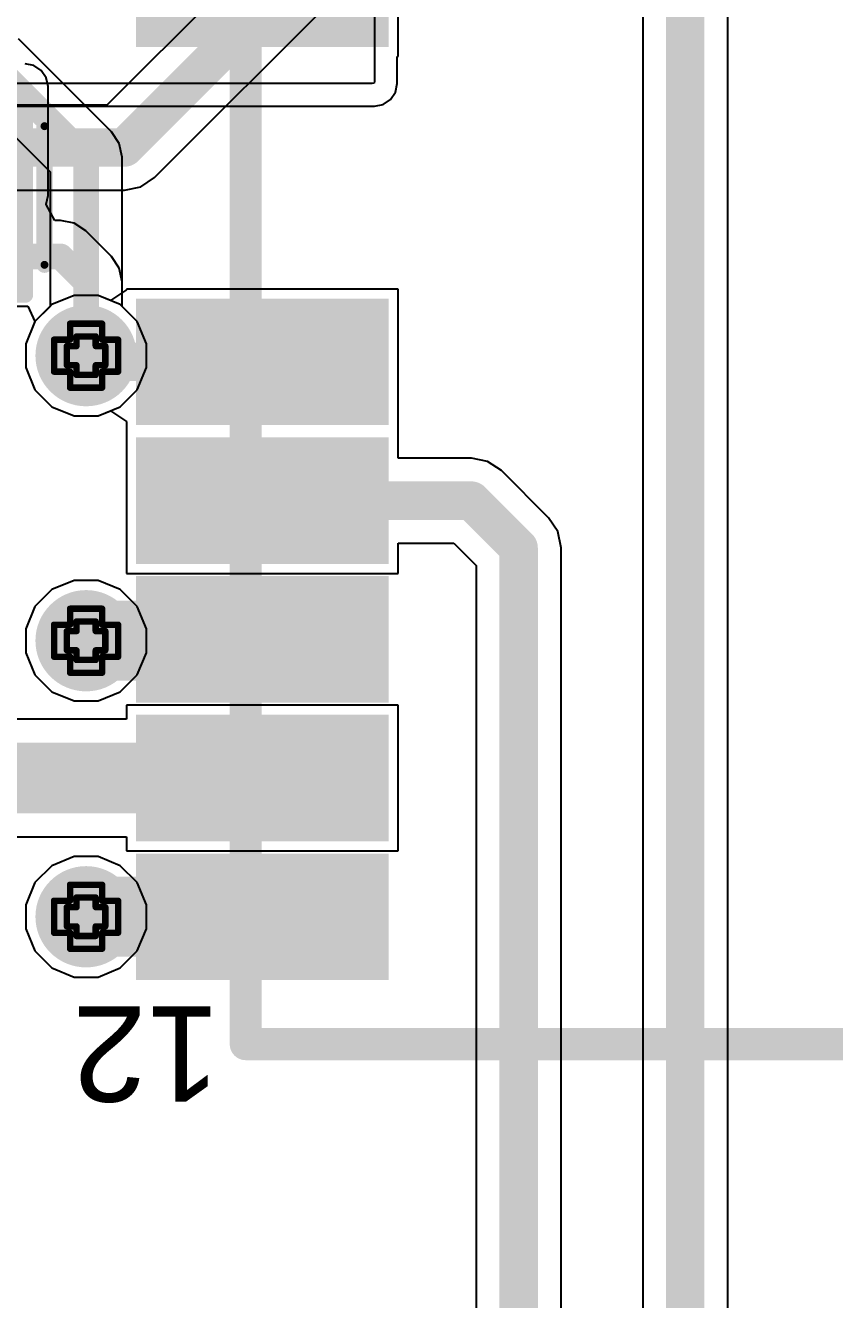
# Model space of a CAD drawing. Header units: inches. Extents: x -0.1 to 17.9, y -0.8 to 4.8.
# Drawn here: x 0.3911 to 0.6436, y 0.7153 to 1.1131 of the extents above; entities that cross this region are included whole.
import ezdxf

# ---------------------------------------------------------------- set-up
doc = ezdxf.new("R2010")
doc.units = ezdxf.units.IN
doc.header["$MEASUREMENT"] = 0
for name, color, linetype in [('Bottom Layer 1', 5, 'Continuous'), ('Bottom Overlay', 54, 'Continuous'), ('Bottom Paste', 16, 'Continuous'), ('Bottom Solder', 6, 'Continuous'), ('Drill Drawing', 1, 'Continuous'), ('GND+Signal', 16, 'Continuous'), ('Pad Holes', 156, 'Continuous'), ('PWR+Signal', 76, 'Continuous'), ('Top 3D Body', 56, 'Continuous'), ('Top Layer 1', 1, 'Continuous'), ('Top Overlay', 2, 'Continuous'), ('Top Solder', 216, 'Continuous'), ('Via Holes', 16, 'Continuous')]:
    doc.layers.add(name, color=color, linetype=linetype)
doc.styles.add('Arial', font='', dxfattribs={"height": 0.2})
doc.styles.get('Arial').set_extended_font_data('Arial')

# ---------------------------------------------------------------- blocks, each defined once
blk = doc.blocks.new('NEO_M8Q_01A_116')
at = {"layer": 'Top Layer 1'}
for points in [[(-0.20079, 0), (-0.27165, 0), (-0.27165, 0.0315), (-0.20079, 0.0315)], [(-0.20079, -0.11811), (-0.27165, -0.11811), (-0.27165, -0.08661), (-0.20079, -0.08661)], [(-0.20079, -0.16142), (-0.27165, -0.16142), (-0.27165, -0.12992), (-0.20079, -0.12992)], [(-0.20079, -0.20472), (-0.27165, -0.20472), (-0.27165, -0.17323), (-0.20079, -0.17323)], [(-0.20079, -0.24803), (-0.27165, -0.24803), (-0.27165, -0.21654), (-0.20079, -0.21654)], [(-0.20079, -0.29134), (-0.27165, -0.29134), (-0.27165, -0.25984), (-0.20079, -0.25984)]]:
    blk.add_hatch(color=1, dxfattribs=at).paths.add_polyline_path(points)
at = {"layer": 'Top Solder'}
for points in [[(-0.19679, -0.004), (-0.27565, -0.004), (-0.27565, 0.0355), (-0.19679, 0.0355)], [(-0.19679, -0.12211), (-0.27565, -0.12211), (-0.27565, -0.08261), (-0.19679, -0.08261)], [(-0.19679, -0.16542), (-0.27565, -0.16542), (-0.27565, -0.12592), (-0.19679, -0.12592)], [(-0.19679, -0.20872), (-0.27565, -0.20872), (-0.27565, -0.16923), (-0.19679, -0.16923)], [(-0.19679, -0.25203), (-0.27565, -0.25203), (-0.27565, -0.21254), (-0.19679, -0.21254)], [(-0.19679, -0.29534), (-0.27565, -0.29534), (-0.27565, -0.25584), (-0.19679, -0.25584)]]:
    blk.add_hatch(color=216, dxfattribs=at).paths.add_polyline_path(points)
at = {"layer": 'Top Overlay'}
for points in [[(-0.24016, -0.31496, 0.005, 0.005, 0), (-0.24016, -0.30512, 0.005, 0.005, 0)], [(-0.24016, -0.31496, 0.005, 0.005, 0), (0.24016, -0.31496, 0.005, 0.005, 0)]]:
    blk.add_lwpolyline(points, format="xyseb", dxfattribs=at)
for points in [[(-0.24141, -0.30512, 0.0025, 0.0025, 1), (-0.23891, -0.30512, 0.0025, 0.0025, 1)], [(-0.24141, -0.31496, 0.0025, 0.0025, 1), (-0.23891, -0.31496, 0.0025, 0.0025, 1)], [(-0.24141, -0.31496, 0.0025, 0.0025, 1), (-0.23891, -0.31496, 0.0025, 0.0025, 1)]]:
    blk.add_lwpolyline(points, format="xyseb", close=True, dxfattribs=at)
blk = doc.blocks.new('R___0402_B_132')
at = {"layer": 'Bottom Layer 1'}
for points in [[(-0.0095, 0.0125), (-0.0095, -0.0125), (-0.0275, -0.0125), (-0.0275, 0.0125)], [(0.0275, 0.0125), (0.0275, -0.0125), (0.0095, -0.0125), (0.0095, 0.0125)]]:
    blk.add_hatch(color=5, dxfattribs=at).paths.add_polyline_path(points)
at = {"layer": 'Bottom Paste'}
for points in [[(-0.0095, 0.0125), (-0.0095, -0.0125), (-0.0275, -0.0125), (-0.0275, 0.0125)], [(0.0275, 0.0125), (0.0275, -0.0125), (0.0095, -0.0125), (0.0095, 0.0125)]]:
    blk.add_hatch(color=16, dxfattribs=at).paths.add_polyline_path(points)
at = {"layer": 'Bottom Solder'}
for points in [[(-0.00733, 0.01466), (-0.00733, -0.01467), (-0.02967, -0.01467), (-0.02967, 0.01466)], [(0.02967, 0.01466), (0.02967, -0.01467), (0.00733, -0.01467), (0.00733, 0.01466)]]:
    blk.add_hatch(color=6, dxfattribs=at).paths.add_polyline_path(points)
at = {"layer": 'Bottom Overlay'}
for points in [[(-0.031, 0.016, 0.005, 0.005, 0), (0.031, 0.016, 0.005, 0.005, 0)], [(-0.031, 0.016, 0.005, 0.005, 0), (-0.031, -0.016, 0.005, 0.005, 0)], [(-0.032, 0.017, 0.000127, 0.000127, 0), (0.032, 0.017, 0.000127, 0.000127, 0)], [(0.031, 0.016, 0.005, 0.005, 0), (0.031, -0.016, 0.005, 0.005, 0)], [(-0.031, -0.016, 0.005, 0.005, 0), (0.031, -0.016, 0.005, 0.005, 0)]]:
    blk.add_lwpolyline(points, format="xyseb", dxfattribs=at)
for points in [[(-0.03225, 0.016, 0.0025, 0.0025, 1), (-0.02975, 0.016, 0.0025, 0.0025, 1)], [(-0.03225, 0.016, 0.0025, 0.0025, 1), (-0.02975, 0.016, 0.0025, 0.0025, 1)], [(-0.03203, 0.017, 0.0000635, 0.0000635, 1), (-0.03197, 0.017, 0.0000635, 0.0000635, 1)], [(0.02975, 0.016, 0.0025, 0.0025, 1), (0.03225, 0.016, 0.0025, 0.0025, 1)], [(0.02975, 0.016, 0.0025, 0.0025, 1), (0.03225, 0.016, 0.0025, 0.0025, 1)], [(0.03197, 0.017, 0.0000635, 0.0000635, 1), (0.03203, 0.017, 0.0000635, 0.0000635, 1)], [(-0.03225, -0.016, 0.0025, 0.0025, 1), (-0.02975, -0.016, 0.0025, 0.0025, 1)], [(-0.03225, -0.016, 0.0025, 0.0025, 1), (-0.02975, -0.016, 0.0025, 0.0025, 1)], [(0.02975, -0.016, 0.0025, 0.0025, 1), (0.03225, -0.016, 0.0025, 0.0025, 1)], [(0.02975, -0.016, 0.0025, 0.0025, 1), (0.03225, -0.016, 0.0025, 0.0025, 1)]]:
    blk.add_lwpolyline(points, format="xyseb", close=True, dxfattribs=at)

msp = doc.modelspace()

# ---------------------------------------------------------------- hatches: boundary and pattern name
at = {"layer": 'Bottom Layer 1'}
h = msp.add_hatch(color=5, dxfattribs=at)
edge = h.paths.add_edge_path()
edge.add_arc((0.41, 1.01), 0.01181, 0, 360)
h = msp.add_hatch(color=5, dxfattribs=at)
edge = h.paths.add_edge_path()
edge.add_arc((0.41, 0.921), 0.01181, 0, 360)
h = msp.add_hatch(color=5, dxfattribs=at)
edge = h.paths.add_edge_path()
edge.add_arc((0.41, 0.83482), 0.01181, 0, 360)
at = {"layer": 'Bottom Solder'}
h = msp.add_hatch(color=6, dxfattribs=at)
edge = h.paths.add_edge_path()
edge.add_arc((0.41, 1.01), 0.01581, 0, 360)
h = msp.add_hatch(color=6, dxfattribs=at)
edge = h.paths.add_edge_path()
edge.add_arc((0.41, 0.921), 0.01581, 0, 360)
h = msp.add_hatch(color=6, dxfattribs=at)
edge = h.paths.add_edge_path()
edge.add_arc((0.41, 0.83482), 0.01581, 0, 360)
at = {"layer": 'GND+Signal'}
h = msp.add_hatch(color=16, dxfattribs=at)
edge = h.paths.add_edge_path()
edge.add_arc((0.41, 1.01), 0.01181, 0, 360)
h = msp.add_hatch(color=16, dxfattribs=at)
edge = h.paths.add_edge_path()
edge.add_arc((0.41, 0.921), 0.01181, 0, 360)
h = msp.add_hatch(color=16, dxfattribs=at)
edge = h.paths.add_edge_path()
edge.add_arc((0.41, 0.83482), 0.01181, 0, 360)
at = {"layer": 'Pad Holes'}
h = msp.add_hatch(color=7, dxfattribs=at)
edge = h.paths.add_edge_path()
edge.add_arc((0.39702, 1.08165), 0.00125, 0, 360)
h = msp.add_hatch(color=7, dxfattribs=at)
edge = h.paths.add_edge_path()
edge.add_arc((0.39702, 1.03835), 0.00125, 0, 360)
h = msp.add_hatch(color=7, dxfattribs=at)
edge = h.paths.add_edge_path()
edge.add_arc((0.45984, 0.79504), 0.0025, 0, 360)
h = msp.add_hatch(color=7, dxfattribs=at)
edge = h.paths.add_edge_path()
edge.add_arc((0.45984, 0.79504), 0.0025, 0, 360)
at = {"layer": 'PWR+Signal'}
h = msp.add_hatch(color=76, dxfattribs=at)
edge = h.paths.add_edge_path()
edge.add_arc((0.41, 1.01), 0.01181, 0, 360)
h = msp.add_hatch(color=76, dxfattribs=at)
edge = h.paths.add_edge_path()
edge.add_arc((0.41, 0.921), 0.01181, 0, 360)
h = msp.add_hatch(color=76, dxfattribs=at)
edge = h.paths.add_edge_path()
edge.add_arc((0.41, 0.83482), 0.01181, 0, 360)
at = {"layer": 'Top 3D Body'}
h = msp.add_hatch(color=56, dxfattribs=at)
edge = h.paths.add_edge_path()
edge.add_arc((0.39702, 1.08165), 0.00125, 0, 360)
h = msp.add_hatch(color=56, dxfattribs=at)
edge = h.paths.add_edge_path()
edge.add_arc((0.39702, 1.03835), 0.00125, 0, 360)
h = msp.add_hatch(color=56, dxfattribs=at)
edge = h.paths.add_edge_path()
edge.add_arc((0.45984, 0.79504), 0.0025, 0, 360)
h = msp.add_hatch(color=56, dxfattribs=at)
edge = h.paths.add_edge_path()
edge.add_arc((0.45984, 0.79504), 0.0025, 0, 360)
at = {"layer": 'Top Layer 1'}
h = msp.add_hatch(color=1, dxfattribs=at)
edge = h.paths.add_edge_path()
edge.add_arc((0.41, 1.01), 0.01181, 0, 360)
h = msp.add_hatch(color=1, dxfattribs=at)
edge = h.paths.add_edge_path()
edge.add_arc((0.41, 0.921), 0.01181, 0, 360)
h = msp.add_hatch(color=1, dxfattribs=at)
edge = h.paths.add_edge_path()
edge.add_arc((0.41, 0.83482), 0.01181, 0, 360)
at = {"layer": 'Top Solder'}
h = msp.add_hatch(color=216, dxfattribs=at)
edge = h.paths.add_edge_path()
edge.add_arc((0.41, 0.921), 0.01581, 0, 360)
h = msp.add_hatch(color=216, dxfattribs=at)
edge = h.paths.add_edge_path()
edge.add_arc((0.41, 0.83482), 0.01581, 0, 360)
at = {"layer": 'Via Holes'}
h = msp.add_hatch(color=7, dxfattribs=at)
edge = h.paths.add_edge_path()
edge.add_arc((0.41, 1.01), 0.00591, 0, 360)
h = msp.add_hatch(color=7, dxfattribs=at)
edge = h.paths.add_edge_path()
edge.add_arc((0.41, 0.921), 0.00591, 0, 360)
h = msp.add_hatch(color=7, dxfattribs=at)
edge = h.paths.add_edge_path()
edge.add_arc((0.41, 0.83482), 0.00591, 0, 360)

# ---------------------------------------------------------------- linework, layer by layer
at = {"layer": 'Bottom Layer 1'}
for p, q in [((0.39371, 1.10059), (0.39098, 1.10114)), ((0.39603, 1.09905), (0.39371, 1.10059)), ((0.39757, 1.09673), (0.39603, 1.09905)), ((0.39812, 1.094), (0.39757, 1.09673)), ((0.39812, 1.06), (0.39812, 1.094)), ((0.39757, 1.05727), (0.39812, 1.06)), ((0.39754, 1.05722), (0.39757, 1.05727)), ((0.40021, 1.05222), (0.39754, 1.05722)), ((0.402, 1.05222), (0.40021, 1.05222)), ((0.40629, 1.05136), (0.402, 1.05222)), ((0.402, 1.05222), (0.402, 1.05222)), ((0.40993, 1.04893), (0.40629, 1.05136)), ((0.41793, 1.04093), (0.40993, 1.04893)), ((0.42036, 1.03729), (0.41793, 1.04093)), ((0.42122, 1.033), (0.42036, 1.03729)), ((0.42122, 1.02539), (0.42122, 1.033)), ((0.42122, 1.033), (0.42122, 1.033)), ((0.35548, 1.0255), (0.39183, 1.0255)), ((0.39183, 1.0255), (0.39405, 1.02066)), ((0.42595, 1.02066), (0.42122, 1.02539)), ((0.39405, 1.02066), (0.39119, 1.01374)), ((0.42881, 1.01374), (0.42595, 1.02066)), ((0.39119, 1.01374), (0.39119, 1.00626)), ((0.42881, 1.00626), (0.42881, 1.01374)), ((0.39119, 1.00626), (0.39405, 0.99934)), ((0.42595, 0.99934), (0.42881, 1.00626)), ((0.39405, 0.99934), (0.39934, 0.99405)), ((0.42066, 0.99405), (0.42595, 0.99934)), ((0.39934, 0.99405), (0.40626, 0.99119)), ((0.40626, 0.99119), (0.41374, 0.99119)), ((0.41374, 0.99119), (0.42066, 0.99405))]:
    msp.add_line(p, q, dxfattribs=at)
for points in [[(0.37548, 1.041, 0.008, 0.008, 0), (0.402, 1.041, 0.008, 0.008, 0)], [(0.402, 1.041, 0.008, 0.008, 0), (0.41, 1.033, 0.008, 0.008, 0)], [(0.41, 1.01, 0.008, 0.008, 0), (0.41, 1.033, 0.008, 0.008, 0)]]:
    msp.add_lwpolyline(points, format="xyseb", dxfattribs=at)
for points in [[(0.4, 1.041, 0.004, 0.004, 1), (0.404, 1.041, 0.004, 0.004, 1)], [(0.4, 1.041, 0.004, 0.004, 1), (0.404, 1.041, 0.004, 0.004, 1)], [(0.408, 1.033, 0.004, 0.004, 1), (0.412, 1.033, 0.004, 0.004, 1)], [(0.408, 1.033, 0.004, 0.004, 1), (0.412, 1.033, 0.004, 0.004, 1)], [(0.408, 1.01, 0.004, 0.004, 1), (0.412, 1.01, 0.004, 0.004, 1)]]:
    msp.add_lwpolyline(points, format="xyseb", close=True, dxfattribs=at)
at = {"layer": 'Drill Drawing'}
for points in [[(0.405, 1.015, 0.002, 0.002, 0), (0.405, 1.02, 0.002, 0.002, 0)], [(0.405, 1.02, 0.002, 0.002, 0), (0.415, 1.02, 0.002, 0.002, 0)], [(0.415, 1.015, 0.002, 0.002, 0), (0.415, 1.02, 0.002, 0.002, 0)], [(0.4, 1.005, 0.002, 0.002, 0), (0.4, 1.015, 0.002, 0.002, 0)], [(0.4, 1.015, 0.002, 0.002, 0), (0.405, 1.015, 0.002, 0.002, 0)], [(0.407, 1.013, 0.002, 0.002, 0), (0.407, 1.016, 0.002, 0.002, 0)], [(0.407, 1.016, 0.002, 0.002, 0), (0.413, 1.016, 0.002, 0.002, 0)], [(0.413, 1.013, 0.002, 0.002, 0), (0.413, 1.016, 0.002, 0.002, 0)], [(0.415, 1.015, 0.002, 0.002, 0), (0.42, 1.015, 0.002, 0.002, 0)], [(0.42, 1.005, 0.002, 0.002, 0), (0.42, 1.015, 0.002, 0.002, 0)], [(0.404, 1.007, 0.002, 0.002, 0), (0.404, 1.013, 0.002, 0.002, 0)], [(0.404, 1.013, 0.002, 0.002, 0), (0.407, 1.013, 0.002, 0.002, 0)], [(0.413, 1.013, 0.002, 0.002, 0), (0.416, 1.013, 0.002, 0.002, 0)], [(0.416, 1.007, 0.002, 0.002, 0), (0.416, 1.013, 0.002, 0.002, 0)], [(0.404, 1.007, 0.002, 0.002, 0), (0.407, 1.007, 0.002, 0.002, 0)], [(0.407, 1.004, 0.002, 0.002, 0), (0.407, 1.007, 0.002, 0.002, 0)], [(0.413, 1.007, 0.002, 0.002, 0), (0.416, 1.007, 0.002, 0.002, 0)], [(0.413, 1.004, 0.002, 0.002, 0), (0.413, 1.007, 0.002, 0.002, 0)], [(0.4, 1.005, 0.002, 0.002, 0), (0.405, 1.005, 0.002, 0.002, 0)], [(0.405, 1, 0.002, 0.002, 0), (0.405, 1.005, 0.002, 0.002, 0)], [(0.407, 1.004, 0.002, 0.002, 0), (0.413, 1.004, 0.002, 0.002, 0)], [(0.415, 1.005, 0.002, 0.002, 0), (0.42, 1.005, 0.002, 0.002, 0)], [(0.415, 1, 0.002, 0.002, 0), (0.415, 1.005, 0.002, 0.002, 0)], [(0.405, 1, 0.002, 0.002, 0), (0.415, 1, 0.002, 0.002, 0)], [(0.405, 0.926, 0.002, 0.002, 0), (0.405, 0.931, 0.002, 0.002, 0)], [(0.405, 0.931, 0.002, 0.002, 0), (0.415, 0.931, 0.002, 0.002, 0)], [(0.415, 0.926, 0.002, 0.002, 0), (0.415, 0.931, 0.002, 0.002, 0)], [(0.4, 0.916, 0.002, 0.002, 0), (0.4, 0.926, 0.002, 0.002, 0)], [(0.4, 0.926, 0.002, 0.002, 0), (0.405, 0.926, 0.002, 0.002, 0)], [(0.407, 0.924, 0.002, 0.002, 0), (0.407, 0.927, 0.002, 0.002, 0)], [(0.407, 0.927, 0.002, 0.002, 0), (0.413, 0.927, 0.002, 0.002, 0)], [(0.413, 0.924, 0.002, 0.002, 0), (0.413, 0.927, 0.002, 0.002, 0)], [(0.415, 0.926, 0.002, 0.002, 0), (0.42, 0.926, 0.002, 0.002, 0)], [(0.42, 0.916, 0.002, 0.002, 0), (0.42, 0.926, 0.002, 0.002, 0)], [(0.404, 0.918, 0.002, 0.002, 0), (0.404, 0.924, 0.002, 0.002, 0)], [(0.404, 0.924, 0.002, 0.002, 0), (0.407, 0.924, 0.002, 0.002, 0)], [(0.413, 0.924, 0.002, 0.002, 0), (0.416, 0.924, 0.002, 0.002, 0)], [(0.416, 0.918, 0.002, 0.002, 0), (0.416, 0.924, 0.002, 0.002, 0)], [(0.404, 0.918, 0.002, 0.002, 0), (0.407, 0.918, 0.002, 0.002, 0)], [(0.407, 0.915, 0.002, 0.002, 0), (0.407, 0.918, 0.002, 0.002, 0)], [(0.413, 0.918, 0.002, 0.002, 0), (0.416, 0.918, 0.002, 0.002, 0)], [(0.413, 0.915, 0.002, 0.002, 0), (0.413, 0.918, 0.002, 0.002, 0)], [(0.4, 0.916, 0.002, 0.002, 0), (0.405, 0.916, 0.002, 0.002, 0)], [(0.405, 0.911, 0.002, 0.002, 0), (0.405, 0.916, 0.002, 0.002, 0)], [(0.407, 0.915, 0.002, 0.002, 0), (0.413, 0.915, 0.002, 0.002, 0)], [(0.415, 0.916, 0.002, 0.002, 0), (0.42, 0.916, 0.002, 0.002, 0)], [(0.415, 0.911, 0.002, 0.002, 0), (0.415, 0.916, 0.002, 0.002, 0)], [(0.405, 0.911, 0.002, 0.002, 0), (0.415, 0.911, 0.002, 0.002, 0)], [(0.405, 0.83982, 0.002, 0.002, 0), (0.405, 0.84482, 0.002, 0.002, 0)], [(0.405, 0.84482, 0.002, 0.002, 0), (0.415, 0.84482, 0.002, 0.002, 0)], [(0.415, 0.83982, 0.002, 0.002, 0), (0.415, 0.84482, 0.002, 0.002, 0)], [(0.4, 0.82982, 0.002, 0.002, 0), (0.4, 0.83982, 0.002, 0.002, 0)], [(0.4, 0.83982, 0.002, 0.002, 0), (0.405, 0.83982, 0.002, 0.002, 0)], [(0.407, 0.83782, 0.002, 0.002, 0), (0.407, 0.84082, 0.002, 0.002, 0)], [(0.407, 0.84082, 0.002, 0.002, 0), (0.413, 0.84082, 0.002, 0.002, 0)], [(0.413, 0.83782, 0.002, 0.002, 0), (0.413, 0.84082, 0.002, 0.002, 0)], [(0.415, 0.83982, 0.002, 0.002, 0), (0.42, 0.83982, 0.002, 0.002, 0)], [(0.42, 0.82982, 0.002, 0.002, 0), (0.42, 0.83982, 0.002, 0.002, 0)], [(0.404, 0.83182, 0.002, 0.002, 0), (0.404, 0.83782, 0.002, 0.002, 0)], [(0.404, 0.83782, 0.002, 0.002, 0), (0.407, 0.83782, 0.002, 0.002, 0)], [(0.413, 0.83782, 0.002, 0.002, 0), (0.416, 0.83782, 0.002, 0.002, 0)], [(0.416, 0.83182, 0.002, 0.002, 0), (0.416, 0.83782, 0.002, 0.002, 0)], [(0.404, 0.83182, 0.002, 0.002, 0), (0.407, 0.83182, 0.002, 0.002, 0)], [(0.407, 0.82882, 0.002, 0.002, 0), (0.407, 0.83182, 0.002, 0.002, 0)], [(0.413, 0.83182, 0.002, 0.002, 0), (0.416, 0.83182, 0.002, 0.002, 0)], [(0.413, 0.82882, 0.002, 0.002, 0), (0.413, 0.83182, 0.002, 0.002, 0)], [(0.4, 0.82982, 0.002, 0.002, 0), (0.405, 0.82982, 0.002, 0.002, 0)], [(0.405, 0.82482, 0.002, 0.002, 0), (0.405, 0.82982, 0.002, 0.002, 0)], [(0.407, 0.82882, 0.002, 0.002, 0), (0.413, 0.82882, 0.002, 0.002, 0)], [(0.415, 0.82982, 0.002, 0.002, 0), (0.42, 0.82982, 0.002, 0.002, 0)], [(0.415, 0.82482, 0.002, 0.002, 0), (0.415, 0.82982, 0.002, 0.002, 0)], [(0.405, 0.82482, 0.002, 0.002, 0), (0.415, 0.82482, 0.002, 0.002, 0)]]:
    msp.add_lwpolyline(points, format="xyseb", dxfattribs=at)
for points in [[(0.4045, 1.02, 0.001, 0.001, 1), (0.4055, 1.02, 0.001, 0.001, 1)], [(0.4045, 1.02, 0.001, 0.001, 1), (0.4055, 1.02, 0.001, 0.001, 1)], [(0.4145, 1.02, 0.001, 0.001, 1), (0.4155, 1.02, 0.001, 0.001, 1)], [(0.4145, 1.02, 0.001, 0.001, 1), (0.4155, 1.02, 0.001, 0.001, 1)], [(0.3995, 1.015, 0.001, 0.001, 1), (0.4005, 1.015, 0.001, 0.001, 1)], [(0.3995, 1.015, 0.001, 0.001, 1), (0.4005, 1.015, 0.001, 0.001, 1)], [(0.4045, 1.015, 0.001, 0.001, 1), (0.4055, 1.015, 0.001, 0.001, 1)], [(0.4045, 1.015, 0.001, 0.001, 1), (0.4055, 1.015, 0.001, 0.001, 1)], [(0.4065, 1.016, 0.001, 0.001, 1), (0.4075, 1.016, 0.001, 0.001, 1)], [(0.4065, 1.016, 0.001, 0.001, 1), (0.4075, 1.016, 0.001, 0.001, 1)], [(0.4125, 1.016, 0.001, 0.001, 1), (0.4135, 1.016, 0.001, 0.001, 1)], [(0.4125, 1.016, 0.001, 0.001, 1), (0.4135, 1.016, 0.001, 0.001, 1)], [(0.4145, 1.015, 0.001, 0.001, 1), (0.4155, 1.015, 0.001, 0.001, 1)], [(0.4145, 1.015, 0.001, 0.001, 1), (0.4155, 1.015, 0.001, 0.001, 1)], [(0.4195, 1.015, 0.001, 0.001, 1), (0.4205, 1.015, 0.001, 0.001, 1)], [(0.4195, 1.015, 0.001, 0.001, 1), (0.4205, 1.015, 0.001, 0.001, 1)], [(0.4035, 1.013, 0.001, 0.001, 1), (0.4045, 1.013, 0.001, 0.001, 1)], [(0.4035, 1.013, 0.001, 0.001, 1), (0.4045, 1.013, 0.001, 0.001, 1)], [(0.4065, 1.013, 0.001, 0.001, 1), (0.4075, 1.013, 0.001, 0.001, 1)], [(0.4065, 1.013, 0.001, 0.001, 1), (0.4075, 1.013, 0.001, 0.001, 1)], [(0.4125, 1.013, 0.001, 0.001, 1), (0.4135, 1.013, 0.001, 0.001, 1)], [(0.4125, 1.013, 0.001, 0.001, 1), (0.4135, 1.013, 0.001, 0.001, 1)], [(0.4155, 1.013, 0.001, 0.001, 1), (0.4165, 1.013, 0.001, 0.001, 1)], [(0.4155, 1.013, 0.001, 0.001, 1), (0.4165, 1.013, 0.001, 0.001, 1)], [(0.4035, 1.007, 0.001, 0.001, 1), (0.4045, 1.007, 0.001, 0.001, 1)], [(0.4035, 1.007, 0.001, 0.001, 1), (0.4045, 1.007, 0.001, 0.001, 1)], [(0.4065, 1.007, 0.001, 0.001, 1), (0.4075, 1.007, 0.001, 0.001, 1)], [(0.4065, 1.007, 0.001, 0.001, 1), (0.4075, 1.007, 0.001, 0.001, 1)], [(0.4125, 1.007, 0.001, 0.001, 1), (0.4135, 1.007, 0.001, 0.001, 1)], [(0.4125, 1.007, 0.001, 0.001, 1), (0.4135, 1.007, 0.001, 0.001, 1)], [(0.4155, 1.007, 0.001, 0.001, 1), (0.4165, 1.007, 0.001, 0.001, 1)], [(0.4155, 1.007, 0.001, 0.001, 1), (0.4165, 1.007, 0.001, 0.001, 1)], [(0.3995, 1.005, 0.001, 0.001, 1), (0.4005, 1.005, 0.001, 0.001, 1)], [(0.3995, 1.005, 0.001, 0.001, 1), (0.4005, 1.005, 0.001, 0.001, 1)], [(0.4045, 1.005, 0.001, 0.001, 1), (0.4055, 1.005, 0.001, 0.001, 1)], [(0.4045, 1.005, 0.001, 0.001, 1), (0.4055, 1.005, 0.001, 0.001, 1)], [(0.4065, 1.004, 0.001, 0.001, 1), (0.4075, 1.004, 0.001, 0.001, 1)], [(0.4065, 1.004, 0.001, 0.001, 1), (0.4075, 1.004, 0.001, 0.001, 1)], [(0.4125, 1.004, 0.001, 0.001, 1), (0.4135, 1.004, 0.001, 0.001, 1)], [(0.4125, 1.004, 0.001, 0.001, 1), (0.4135, 1.004, 0.001, 0.001, 1)], [(0.4145, 1.005, 0.001, 0.001, 1), (0.4155, 1.005, 0.001, 0.001, 1)], [(0.4145, 1.005, 0.001, 0.001, 1), (0.4155, 1.005, 0.001, 0.001, 1)], [(0.4195, 1.005, 0.001, 0.001, 1), (0.4205, 1.005, 0.001, 0.001, 1)], [(0.4195, 1.005, 0.001, 0.001, 1), (0.4205, 1.005, 0.001, 0.001, 1)], [(0.4045, 1, 0.001, 0.001, 1), (0.4055, 1, 0.001, 0.001, 1)], [(0.4045, 1, 0.001, 0.001, 1), (0.4055, 1, 0.001, 0.001, 1)], [(0.4145, 1, 0.001, 0.001, 1), (0.4155, 1, 0.001, 0.001, 1)], [(0.4145, 1, 0.001, 0.001, 1), (0.4155, 1, 0.001, 0.001, 1)], [(0.4045, 0.931, 0.001, 0.001, 1), (0.4055, 0.931, 0.001, 0.001, 1)], [(0.4045, 0.931, 0.001, 0.001, 1), (0.4055, 0.931, 0.001, 0.001, 1)], [(0.4145, 0.931, 0.001, 0.001, 1), (0.4155, 0.931, 0.001, 0.001, 1)], [(0.4145, 0.931, 0.001, 0.001, 1), (0.4155, 0.931, 0.001, 0.001, 1)], [(0.3995, 0.926, 0.001, 0.001, 1), (0.4005, 0.926, 0.001, 0.001, 1)], [(0.3995, 0.926, 0.001, 0.001, 1), (0.4005, 0.926, 0.001, 0.001, 1)], [(0.4045, 0.926, 0.001, 0.001, 1), (0.4055, 0.926, 0.001, 0.001, 1)], [(0.4045, 0.926, 0.001, 0.001, 1), (0.4055, 0.926, 0.001, 0.001, 1)], [(0.4065, 0.927, 0.001, 0.001, 1), (0.4075, 0.927, 0.001, 0.001, 1)], [(0.4065, 0.927, 0.001, 0.001, 1), (0.4075, 0.927, 0.001, 0.001, 1)], [(0.4125, 0.927, 0.001, 0.001, 1), (0.4135, 0.927, 0.001, 0.001, 1)], [(0.4125, 0.927, 0.001, 0.001, 1), (0.4135, 0.927, 0.001, 0.001, 1)], [(0.4145, 0.926, 0.001, 0.001, 1), (0.4155, 0.926, 0.001, 0.001, 1)], [(0.4145, 0.926, 0.001, 0.001, 1), (0.4155, 0.926, 0.001, 0.001, 1)], [(0.4195, 0.926, 0.001, 0.001, 1), (0.4205, 0.926, 0.001, 0.001, 1)], [(0.4195, 0.926, 0.001, 0.001, 1), (0.4205, 0.926, 0.001, 0.001, 1)], [(0.4035, 0.924, 0.001, 0.001, 1), (0.4045, 0.924, 0.001, 0.001, 1)], [(0.4035, 0.924, 0.001, 0.001, 1), (0.4045, 0.924, 0.001, 0.001, 1)], [(0.4065, 0.924, 0.001, 0.001, 1), (0.4075, 0.924, 0.001, 0.001, 1)], [(0.4065, 0.924, 0.001, 0.001, 1), (0.4075, 0.924, 0.001, 0.001, 1)], [(0.4125, 0.924, 0.001, 0.001, 1), (0.4135, 0.924, 0.001, 0.001, 1)], [(0.4125, 0.924, 0.001, 0.001, 1), (0.4135, 0.924, 0.001, 0.001, 1)], [(0.4155, 0.924, 0.001, 0.001, 1), (0.4165, 0.924, 0.001, 0.001, 1)], [(0.4155, 0.924, 0.001, 0.001, 1), (0.4165, 0.924, 0.001, 0.001, 1)], [(0.4035, 0.918, 0.001, 0.001, 1), (0.4045, 0.918, 0.001, 0.001, 1)], [(0.4035, 0.918, 0.001, 0.001, 1), (0.4045, 0.918, 0.001, 0.001, 1)], [(0.4065, 0.918, 0.001, 0.001, 1), (0.4075, 0.918, 0.001, 0.001, 1)], [(0.4065, 0.918, 0.001, 0.001, 1), (0.4075, 0.918, 0.001, 0.001, 1)], [(0.4125, 0.918, 0.001, 0.001, 1), (0.4135, 0.918, 0.001, 0.001, 1)], [(0.4125, 0.918, 0.001, 0.001, 1), (0.4135, 0.918, 0.001, 0.001, 1)], [(0.4155, 0.918, 0.001, 0.001, 1), (0.4165, 0.918, 0.001, 0.001, 1)], [(0.4155, 0.918, 0.001, 0.001, 1), (0.4165, 0.918, 0.001, 0.001, 1)], [(0.3995, 0.916, 0.001, 0.001, 1), (0.4005, 0.916, 0.001, 0.001, 1)], [(0.3995, 0.916, 0.001, 0.001, 1), (0.4005, 0.916, 0.001, 0.001, 1)], [(0.4045, 0.916, 0.001, 0.001, 1), (0.4055, 0.916, 0.001, 0.001, 1)], [(0.4045, 0.916, 0.001, 0.001, 1), (0.4055, 0.916, 0.001, 0.001, 1)], [(0.4065, 0.915, 0.001, 0.001, 1), (0.4075, 0.915, 0.001, 0.001, 1)], [(0.4065, 0.915, 0.001, 0.001, 1), (0.4075, 0.915, 0.001, 0.001, 1)], [(0.4125, 0.915, 0.001, 0.001, 1), (0.4135, 0.915, 0.001, 0.001, 1)], [(0.4125, 0.915, 0.001, 0.001, 1), (0.4135, 0.915, 0.001, 0.001, 1)], [(0.4145, 0.916, 0.001, 0.001, 1), (0.4155, 0.916, 0.001, 0.001, 1)], [(0.4145, 0.916, 0.001, 0.001, 1), (0.4155, 0.916, 0.001, 0.001, 1)], [(0.4195, 0.916, 0.001, 0.001, 1), (0.4205, 0.916, 0.001, 0.001, 1)], [(0.4195, 0.916, 0.001, 0.001, 1), (0.4205, 0.916, 0.001, 0.001, 1)], [(0.4045, 0.911, 0.001, 0.001, 1), (0.4055, 0.911, 0.001, 0.001, 1)], [(0.4045, 0.911, 0.001, 0.001, 1), (0.4055, 0.911, 0.001, 0.001, 1)], [(0.4145, 0.911, 0.001, 0.001, 1), (0.4155, 0.911, 0.001, 0.001, 1)], [(0.4145, 0.911, 0.001, 0.001, 1), (0.4155, 0.911, 0.001, 0.001, 1)], [(0.4045, 0.84482, 0.001, 0.001, 1), (0.4055, 0.84482, 0.001, 0.001, 1)], [(0.4045, 0.84482, 0.001, 0.001, 1), (0.4055, 0.84482, 0.001, 0.001, 1)], [(0.4145, 0.84482, 0.001, 0.001, 1), (0.4155, 0.84482, 0.001, 0.001, 1)], [(0.4145, 0.84482, 0.001, 0.001, 1), (0.4155, 0.84482, 0.001, 0.001, 1)], [(0.3995, 0.83982, 0.001, 0.001, 1), (0.4005, 0.83982, 0.001, 0.001, 1)], [(0.3995, 0.83982, 0.001, 0.001, 1), (0.4005, 0.83982, 0.001, 0.001, 1)], [(0.4045, 0.83982, 0.001, 0.001, 1), (0.4055, 0.83982, 0.001, 0.001, 1)], [(0.4045, 0.83982, 0.001, 0.001, 1), (0.4055, 0.83982, 0.001, 0.001, 1)], [(0.4065, 0.84082, 0.001, 0.001, 1), (0.4075, 0.84082, 0.001, 0.001, 1)], [(0.4065, 0.84082, 0.001, 0.001, 1), (0.4075, 0.84082, 0.001, 0.001, 1)], [(0.4125, 0.84082, 0.001, 0.001, 1), (0.4135, 0.84082, 0.001, 0.001, 1)], [(0.4125, 0.84082, 0.001, 0.001, 1), (0.4135, 0.84082, 0.001, 0.001, 1)], [(0.4145, 0.83982, 0.001, 0.001, 1), (0.4155, 0.83982, 0.001, 0.001, 1)], [(0.4145, 0.83982, 0.001, 0.001, 1), (0.4155, 0.83982, 0.001, 0.001, 1)], [(0.4195, 0.83982, 0.001, 0.001, 1), (0.4205, 0.83982, 0.001, 0.001, 1)], [(0.4195, 0.83982, 0.001, 0.001, 1), (0.4205, 0.83982, 0.001, 0.001, 1)], [(0.4035, 0.83782, 0.001, 0.001, 1), (0.4045, 0.83782, 0.001, 0.001, 1)], [(0.4035, 0.83782, 0.001, 0.001, 1), (0.4045, 0.83782, 0.001, 0.001, 1)], [(0.4065, 0.83782, 0.001, 0.001, 1), (0.4075, 0.83782, 0.001, 0.001, 1)], [(0.4065, 0.83782, 0.001, 0.001, 1), (0.4075, 0.83782, 0.001, 0.001, 1)], [(0.4125, 0.83782, 0.001, 0.001, 1), (0.4135, 0.83782, 0.001, 0.001, 1)], [(0.4125, 0.83782, 0.001, 0.001, 1), (0.4135, 0.83782, 0.001, 0.001, 1)], [(0.4155, 0.83782, 0.001, 0.001, 1), (0.4165, 0.83782, 0.001, 0.001, 1)], [(0.4155, 0.83782, 0.001, 0.001, 1), (0.4165, 0.83782, 0.001, 0.001, 1)], [(0.4035, 0.83182, 0.001, 0.001, 1), (0.4045, 0.83182, 0.001, 0.001, 1)], [(0.4035, 0.83182, 0.001, 0.001, 1), (0.4045, 0.83182, 0.001, 0.001, 1)], [(0.4065, 0.83182, 0.001, 0.001, 1), (0.4075, 0.83182, 0.001, 0.001, 1)], [(0.4065, 0.83182, 0.001, 0.001, 1), (0.4075, 0.83182, 0.001, 0.001, 1)], [(0.4125, 0.83182, 0.001, 0.001, 1), (0.4135, 0.83182, 0.001, 0.001, 1)], [(0.4125, 0.83182, 0.001, 0.001, 1), (0.4135, 0.83182, 0.001, 0.001, 1)], [(0.4155, 0.83182, 0.001, 0.001, 1), (0.4165, 0.83182, 0.001, 0.001, 1)], [(0.4155, 0.83182, 0.001, 0.001, 1), (0.4165, 0.83182, 0.001, 0.001, 1)], [(0.3995, 0.82982, 0.001, 0.001, 1), (0.4005, 0.82982, 0.001, 0.001, 1)], [(0.3995, 0.82982, 0.001, 0.001, 1), (0.4005, 0.82982, 0.001, 0.001, 1)], [(0.4045, 0.82982, 0.001, 0.001, 1), (0.4055, 0.82982, 0.001, 0.001, 1)], [(0.4045, 0.82982, 0.001, 0.001, 1), (0.4055, 0.82982, 0.001, 0.001, 1)], [(0.4065, 0.82882, 0.001, 0.001, 1), (0.4075, 0.82882, 0.001, 0.001, 1)], [(0.4065, 0.82882, 0.001, 0.001, 1), (0.4075, 0.82882, 0.001, 0.001, 1)], [(0.4125, 0.82882, 0.001, 0.001, 1), (0.4135, 0.82882, 0.001, 0.001, 1)], [(0.4125, 0.82882, 0.001, 0.001, 1), (0.4135, 0.82882, 0.001, 0.001, 1)], [(0.4145, 0.82982, 0.001, 0.001, 1), (0.4155, 0.82982, 0.001, 0.001, 1)], [(0.4145, 0.82982, 0.001, 0.001, 1), (0.4155, 0.82982, 0.001, 0.001, 1)], [(0.4195, 0.82982, 0.001, 0.001, 1), (0.4205, 0.82982, 0.001, 0.001, 1)], [(0.4195, 0.82982, 0.001, 0.001, 1), (0.4205, 0.82982, 0.001, 0.001, 1)], [(0.4045, 0.82482, 0.001, 0.001, 1), (0.4055, 0.82482, 0.001, 0.001, 1)], [(0.4045, 0.82482, 0.001, 0.001, 1), (0.4055, 0.82482, 0.001, 0.001, 1)], [(0.4145, 0.82482, 0.001, 0.001, 1), (0.4155, 0.82482, 0.001, 0.001, 1)], [(0.4145, 0.82482, 0.001, 0.001, 1), (0.4155, 0.82482, 0.001, 0.001, 1)]]:
    msp.add_lwpolyline(points, format="xyseb", close=True, dxfattribs=at)
at = {"layer": 'GND+Signal'}
for p, q in [((0.41793, 1.07993), (0.38893, 1.10893)), ((0.37635, 1.08978), (0.39878, 1.06735)), ((0.42036, 1.07629), (0.41793, 1.07993)), ((0.42122, 1.072), (0.42036, 1.07629)), ((0.42122, 1.02539), (0.42122, 1.072)), ((0.42122, 1.072), (0.42122, 1.072)), ((0.39878, 1.06735), (0.39878, 1.02539)), ((0.39878, 1.02539), (0.39405, 1.02066)), ((0.42595, 1.02066), (0.42122, 1.02539)), ((0.39405, 1.02066), (0.39119, 1.01374)), ((0.42881, 1.01374), (0.42595, 1.02066)), ((0.39119, 1.01374), (0.39119, 1.00626)), ((0.42881, 1.00626), (0.42881, 1.01374)), ((0.39119, 1.00626), (0.39405, 0.99934)), ((0.42595, 0.99934), (0.42881, 1.00626)), ((0.39405, 0.99934), (0.39934, 0.99405)), ((0.42066, 0.99405), (0.42595, 0.99934)), ((0.39934, 0.99405), (0.40626, 0.99119)), ((0.40626, 0.99119), (0.41374, 0.99119)), ((0.41374, 0.99119), (0.42066, 0.99405))]:
    msp.add_line(p, q, dxfattribs=at)
for points in [[(0.381, 1.101, 0.008, 0.008, 0), (0.41, 1.072, 0.008, 0.008, 0)], [(0.41, 1.01, 0.008, 0.008, 0), (0.41, 1.072, 0.008, 0.008, 0)]]:
    msp.add_lwpolyline(points, format="xyseb", dxfattribs=at)
for points in [[(0.408, 1.072, 0.004, 0.004, 1), (0.412, 1.072, 0.004, 0.004, 1)], [(0.408, 1.072, 0.004, 0.004, 1), (0.412, 1.072, 0.004, 0.004, 1)], [(0.408, 1.01, 0.004, 0.004, 1), (0.412, 1.01, 0.004, 0.004, 1)]]:
    msp.add_lwpolyline(points, format="xyseb", close=True, dxfattribs=at)
at = {"layer": 'PWR+Signal'}
for p, q in [((0.49763, 1.16937), (0.41649, 1.08823)), ((0.43135, 1.0656), (0.5125, 1.14675)), ((0.41649, 1.08823), (0.34337, 1.08823)), ((0.42198, 1.06172), (0.42705, 1.06273)), ((0.42705, 1.06273), (0.43135, 1.0656)), ((0.34337, 1.06172), (0.42198, 1.06172)), ((0.40626, 1.02881), (0.39934, 1.02595)), ((0.41374, 1.02881), (0.40626, 1.02881)), ((0.42066, 1.02595), (0.41374, 1.02881)), ((0.39934, 1.02595), (0.39405, 1.02066)), ((0.42595, 1.02066), (0.42066, 1.02595)), ((0.39405, 1.02066), (0.39119, 1.01374)), ((0.42881, 1.01374), (0.42595, 1.02066)), ((0.39119, 1.01374), (0.39119, 1.00626)), ((0.42881, 1.00626), (0.42881, 1.01374)), ((0.39119, 1.00626), (0.39405, 0.99934)), ((0.42595, 0.99934), (0.42881, 1.00626)), ((0.39405, 0.99934), (0.39934, 0.99405)), ((0.42066, 0.99405), (0.42595, 0.99934)), ((0.39934, 0.99405), (0.40626, 0.99119)), ((0.40626, 0.99119), (0.41374, 0.99119)), ((0.41374, 0.99119), (0.42066, 0.99405)), ((0.40626, 0.93981), (0.39934, 0.93695)), ((0.41374, 0.93981), (0.40626, 0.93981)), ((0.42066, 0.93695), (0.41374, 0.93981)), ((0.39934, 0.93695), (0.39405, 0.93166)), ((0.42595, 0.93166), (0.42066, 0.93695)), ((0.39405, 0.93166), (0.39119, 0.92474)), ((0.42881, 0.92474), (0.42595, 0.93166)), ((0.39119, 0.92474), (0.39119, 0.91726)), ((0.42881, 0.91726), (0.42881, 0.92474)), ((0.39119, 0.91726), (0.39405, 0.91034)), ((0.42595, 0.91034), (0.42881, 0.91726)), ((0.39405, 0.91034), (0.39934, 0.90505)), ((0.42066, 0.90505), (0.42595, 0.91034)), ((0.39934, 0.90505), (0.40626, 0.90219)), ((0.41374, 0.90219), (0.42066, 0.90505)), ((0.40626, 0.90219), (0.41374, 0.90219)), ((0.40626, 0.85363), (0.39934, 0.85077)), ((0.41374, 0.85363), (0.40626, 0.85363)), ((0.42066, 0.85077), (0.41374, 0.85363)), ((0.39934, 0.85077), (0.39405, 0.84547)), ((0.42595, 0.84547), (0.42066, 0.85077)), ((0.39405, 0.84547), (0.39119, 0.83856)), ((0.42881, 0.83856), (0.42595, 0.84547)), ((0.39119, 0.83856), (0.39119, 0.83108)), ((0.42881, 0.83108), (0.42881, 0.83856)), ((0.39119, 0.83108), (0.39405, 0.82416)), ((0.42595, 0.82416), (0.42881, 0.83108)), ((0.39405, 0.82416), (0.39934, 0.81887)), ((0.42066, 0.81887), (0.42595, 0.82416)), ((0.39934, 0.81887), (0.40626, 0.81601)), ((0.40626, 0.81601), (0.41374, 0.81601)), ((0.41374, 0.81601), (0.42066, 0.81887))]:
    msp.add_line(p, q, dxfattribs=at)
for points in [[(0.42198, 1.07498, 0.012, 0.012, 0), (0.50701, 1.16, 0.012, 0.012, 0)], [(0.33002, 1.07498, 0.012, 0.012, 0), (0.42198, 1.07498, 0.012, 0.012, 0)]]:
    msp.add_lwpolyline(points, format="xyseb", dxfattribs=at)
msp.add_lwpolyline([(0.41898, 1.07498, 0.006, 0.006, 1), (0.42498, 1.07498, 0.006, 0.006, 1)], format="xyseb", close=True, dxfattribs=at)
msp.add_lwpolyline([(0.41898, 1.07498, 0.006, 0.006, 1), (0.42498, 1.07498, 0.006, 0.006, 1)], format="xyseb", close=True, dxfattribs=at)
at = {"layer": 'Top 3D Body'}
for points in [[(0.45984, 0.79504, 0.01, 0.01, 0), (0.45984, 1.42496, 0.01, 0.01, 0)], [(0.39702, 1.03835, 0.005, 0.005, 0), (0.39702, 1.08165, 0.005, 0.005, 0)], [(0.45984, 0.79504, 0.01, 0.01, 0), (0.94016, 0.79504, 0.01, 0.01, 0)]]:
    msp.add_lwpolyline(points, format="xyseb", dxfattribs=at)
for points in [[(0.39577, 1.08165, 0.0025, 0.0025, 1), (0.39827, 1.08165, 0.0025, 0.0025, 1)], [(0.39577, 1.03835, 0.0025, 0.0025, 1), (0.39827, 1.03835, 0.0025, 0.0025, 1)], [(0.45734, 0.79504, 0.005, 0.005, 1), (0.46234, 0.79504, 0.005, 0.005, 1)], [(0.45734, 0.79504, 0.005, 0.005, 1), (0.46234, 0.79504, 0.005, 0.005, 1)]]:
    msp.add_lwpolyline(points, format="xyseb", close=True, dxfattribs=at)
at = {"layer": 'Top Layer 1'}
for p, q in [((0.61025, 0.66643), (0.61025, 1.208)), ((0.58375, 1.20251), (0.58375, 0.66643)), ((0.50743, 1.10341), (0.50743, 1.14672)), ((0.5, 1.14), (0.5, 1.0957)), ((0.50714, 1.095), (0.50714, 1.10341)), ((0.50714, 1.10341), (0.50743, 1.10341)), ((0.4993, 1.095), (0.1857, 1.095)), ((0.49988, 1.09512), (0.4993, 1.095)), ((0.5, 1.0957), (0.49988, 1.09512)), ((0.50659, 1.09227), (0.50714, 1.095)), ((0.50273, 1.08841), (0.50505, 1.08995)), ((0.50505, 1.08995), (0.50659, 1.09227)), ((0.35027, 1.08786), (0.5, 1.08786)), ((0.5, 1.08786), (0.50273, 1.08841)), ((0.42257, 1.03057), (0.41757, 1.02723)), ((0.50743, 1.0308), (0.42257, 1.0308)), ((0.42257, 1.0308), (0.42257, 1.03057)), ((0.50743, 0.9853), (0.50743, 1.0308)), ((0.40626, 1.02881), (0.39934, 1.02595)), ((0.41374, 1.02881), (0.40626, 1.02881)), ((0.41757, 1.02723), (0.41374, 1.02881)), ((0.39934, 1.02595), (0.39405, 1.02066)), ((0.39405, 1.02066), (0.39119, 1.01374)), ((0.39119, 1.01374), (0.39119, 1.00626)), ((0.39119, 1.00626), (0.39405, 0.99934)), ((0.39405, 0.99934), (0.39934, 0.99405)), ((0.39934, 0.99405), (0.40626, 0.99119)), ((0.40626, 0.99119), (0.41374, 0.99119)), ((0.41374, 0.99119), (0.41757, 0.99277)), ((0.41757, 0.99277), (0.42257, 0.98943)), ((0.42257, 0.98943), (0.42257, 0.94199)), ((0.50743, 0.97799), (0.50743, 0.9853)), ((0.53026, 0.97799), (0.50743, 0.97799)), ((0.53533, 0.97699), (0.53026, 0.97799)), ((0.53963, 0.97411), (0.53533, 0.97699)), ((0.55437, 0.95937), (0.53963, 0.97411)), ((0.55725, 0.95507), (0.55437, 0.95937)), ((0.55825, 0.95), (0.55725, 0.95507)), ((0.50743, 0.94199), (0.50743, 0.95149)), ((0.50743, 0.95149), (0.52477, 0.95149)), ((0.52477, 0.95149), (0.53175, 0.94451)), ((0.55825, 0.675), (0.55825, 0.95)), ((0.53175, 0.94451), (0.53175, 0.68049)), ((0.42257, 0.94199), (0.50743, 0.94199)), ((0.50743, 0.90087), (0.42257, 0.90087)), ((0.42257, 0.90087), (0.42257, 0.89648)), ((0.50743, 0.85538), (0.50743, 0.90087)), ((0.42257, 0.89648), (0.25094, 0.89648)), ((0.25154, 0.85977), (0.42257, 0.85977)), ((0.42257, 0.85977), (0.42257, 0.85538)), ((0.42257, 0.85538), (0.50743, 0.85538))]:
    msp.add_line(p, q, dxfattribs=at)
for points in [[(0.597, 0.624, 0.012, 0.012, 0), (0.597, 1.208, 0.012, 0.012, 0)], [(0.41, 1.01, 0.012, 0.012, 0), (0.41195, 1.00805, 0.012, 0.012, 0)], [(0.41195, 1.00805, 0.012, 0.012, 0), (0.465, 1.00805, 0.012, 0.012, 0)], [(0.465, 0.96474, 0.012, 0.012, 0), (0.53026, 0.96474, 0.012, 0.012, 0)], [(0.53026, 0.96474, 0.012, 0.012, 0), (0.545, 0.95, 0.012, 0.012, 0)], [(0.545, 0.675, 0.012, 0.012, 0), (0.545, 0.95, 0.012, 0.012, 0)], [(0.41, 0.921, 0.025, 0.025, 0), (0.46457, 0.921, 0.025, 0.025, 0)], [(0.46457, 0.921, 0.025, 0.025, 0), (0.465, 0.92143, 0.025, 0.025, 0)], [(0.20187, 0.87813, 0.022, 0.022, 0), (0.465, 0.87813, 0.022, 0.022, 0)], [(0.41, 0.83482, 0.025, 0.025, 0), (0.465, 0.83482, 0.025, 0.025, 0)]]:
    msp.add_lwpolyline(points, format="xyseb", dxfattribs=at)
for points in [[(0.407, 1.01, 0.006, 0.006, 1), (0.413, 1.01, 0.006, 0.006, 1)], [(0.40895, 1.00805, 0.006, 0.006, 1), (0.41495, 1.00805, 0.006, 0.006, 1)], [(0.40895, 1.00805, 0.006, 0.006, 1), (0.41495, 1.00805, 0.006, 0.006, 1)], [(0.462, 1.00805, 0.006, 0.006, 1), (0.468, 1.00805, 0.006, 0.006, 1)], [(0.462, 0.96474, 0.006, 0.006, 1), (0.468, 0.96474, 0.006, 0.006, 1)], [(0.52726, 0.96474, 0.006, 0.006, 1), (0.53326, 0.96474, 0.006, 0.006, 1)], [(0.52726, 0.96474, 0.006, 0.006, 1), (0.53326, 0.96474, 0.006, 0.006, 1)], [(0.542, 0.95, 0.006, 0.006, 1), (0.548, 0.95, 0.006, 0.006, 1)], [(0.542, 0.95, 0.006, 0.006, 1), (0.548, 0.95, 0.006, 0.006, 1)], [(0.40375, 0.921, 0.0125, 0.0125, 1), (0.41625, 0.921, 0.0125, 0.0125, 1)], [(0.45832, 0.921, 0.0125, 0.0125, 1), (0.47082, 0.921, 0.0125, 0.0125, 1)], [(0.45832, 0.921, 0.0125, 0.0125, 1), (0.47082, 0.921, 0.0125, 0.0125, 1)], [(0.45875, 0.92143, 0.0125, 0.0125, 1), (0.47125, 0.92143, 0.0125, 0.0125, 1)], [(0.4595, 0.87813, 0.011, 0.011, 1), (0.4705, 0.87813, 0.011, 0.011, 1)], [(0.40375, 0.83482, 0.0125, 0.0125, 1), (0.41625, 0.83482, 0.0125, 0.0125, 1)], [(0.45875, 0.83482, 0.0125, 0.0125, 1), (0.47125, 0.83482, 0.0125, 0.0125, 1)]]:
    msp.add_lwpolyline(points, format="xyseb", close=True, dxfattribs=at)

# ---------------------------------------------------------------- block references
msp.add_blockref('NEO_M8Q_01A_116', (0.70122, 1.11041))
at = {"rotation": 90}
msp.add_blockref('R___0402_B_132', (0.37498, 1.06), dxfattribs=at)

# ---------------------------------------------------------------- texts
at = {"layer": 'Top 3D Body', "style": 'Arial'}
msp.add_text('12', height=0.02975, rotation=180, dxfattribs=at).set_placement((0.45197, 0.80685))

doc.saveas('drawing.dxf')
